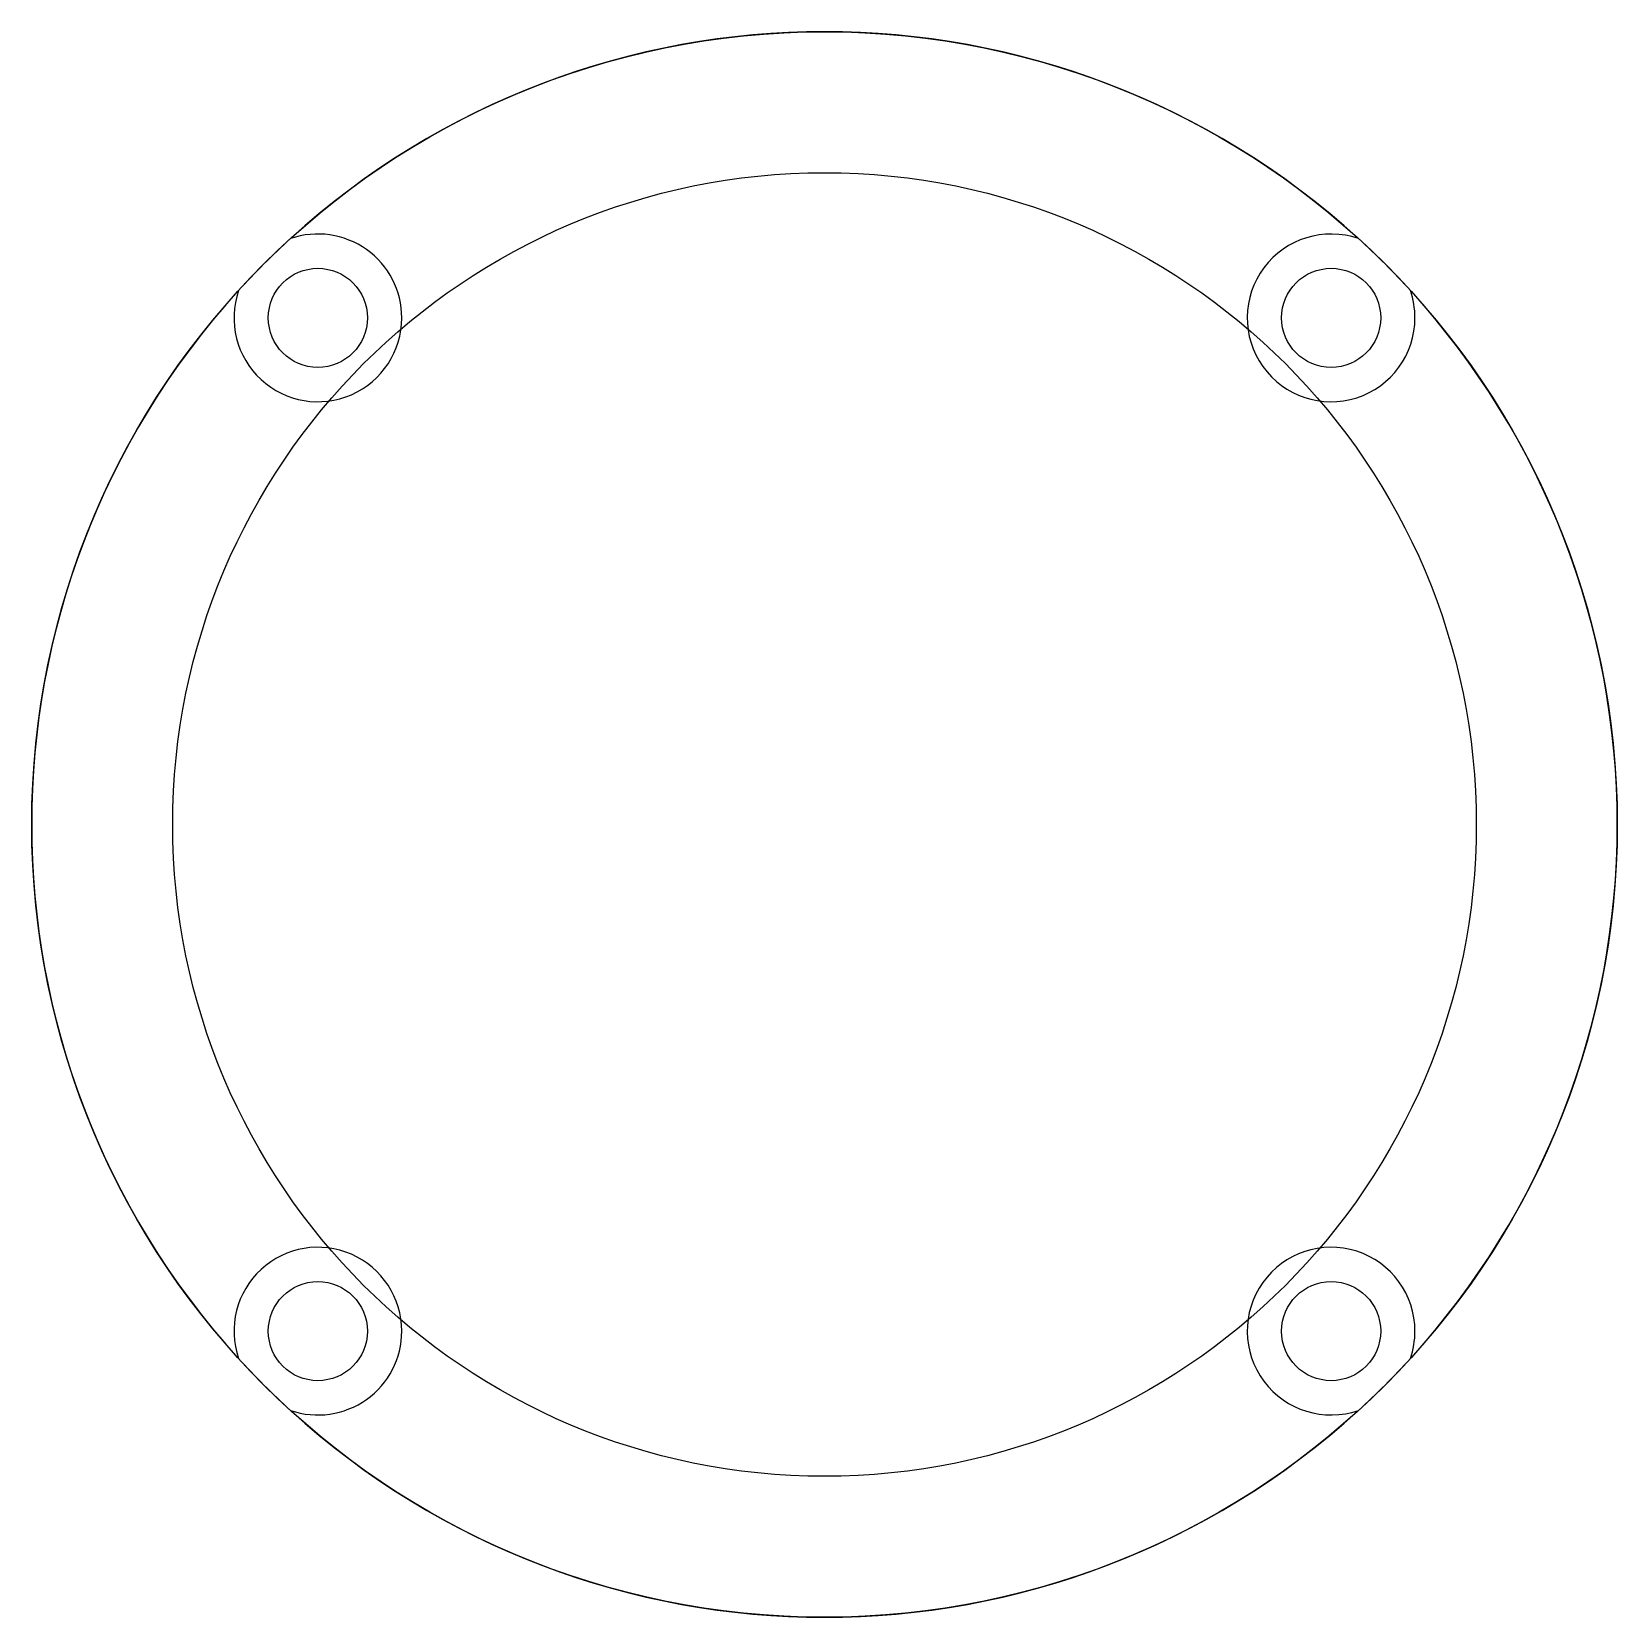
# Model space of a CAD drawing. Header units: millimetres. Extents: x -52 to 52, y -52 to 52.
import ezdxf

# ---------------------------------------------------------------- set-up
doc = ezdxf.new("R2010")
doc.units = ezdxf.units.MM
doc.layers.add('CT06_Mat_Bit_Dac_Kin', color=7, linetype='CONTINUOUS')

msp = doc.modelspace()

# ---------------------------------------------------------------- linework, layer by layer
at = {"layer": 'CT06_Mat_Bit_Dac_Kin'}
for p, q in [((-35.03, 38.43, 10.5), (-35.03, 38.43, 14)), ((-35.03, 38.43, 10.5), (-35.03, 38.43, 14)), ((35.03, 38.43, 10.5), (35.03, 38.43, 14)), ((35.03, 38.43, 10.5), (35.03, 38.43, 14)), ((-38.43, 35.03, 10.5), (-38.43, 35.03, 14)), ((-38.43, 35.03, 10.5), (-38.43, 35.03, 14)), ((38.43, 35.03, 10.5), (38.43, 35.03, 14)), ((38.43, 35.03, 10.5), (38.43, 35.03, 14)), ((-29.98, 33.23, 6), (-29.98, 33.23, 10.5)), ((-29.98, 33.23, 6), (-29.98, 33.23, 10.5)), ((-27.73, 33.23, 10.5), (-27.73, 33.23, 14)), ((-27.73, 33.23, 10.5), (-27.73, 33.23, 14)), ((36.48, 33.23, 6), (36.48, 33.23, 10.5)), ((36.48, 33.23, 6), (36.48, 33.23, 10.5)), ((38.73, 33.23, 10.5), (38.73, 33.23, 14)), ((38.73, 33.23, 10.5), (38.73, 33.23, 14)), ((42.75, 0), (42.75, 0, 6)), ((42.75, 0), (42.75, 0, 6)), ((52, 0, 6), (52, 0, 14)), ((52, 0, 6), (52, 0, 14)), ((-29.98, -33.23, 6), (-29.98, -33.23, 10.5)), ((-29.98, -33.23, 6), (-29.98, -33.23, 10.5)), ((-27.73, -33.23, 10.5), (-27.73, -33.23, 14)), ((-27.73, -33.23, 10.5), (-27.73, -33.23, 14)), ((36.48, -33.23, 6), (36.48, -33.23, 10.5)), ((36.48, -33.23, 6), (36.48, -33.23, 10.5)), ((38.73, -33.23, 10.5), (38.73, -33.23, 14)), ((38.73, -33.23, 10.5), (38.73, -33.23, 14)), ((-38.43, -35.03, 10.5), (-38.43, -35.03, 14)), ((-38.43, -35.03, 10.5), (-38.43, -35.03, 14)), ((38.43, -35.03, 10.5), (38.43, -35.03, 14)), ((38.43, -35.03, 10.5), (38.43, -35.03, 14)), ((-35.03, -38.43, 10.5), (-35.03, -38.43, 14)), ((-35.03, -38.43, 10.5), (-35.03, -38.43, 14)), ((35.03, -38.43, 10.5), (35.03, -38.43, 14)), ((35.03, -38.43, 10.5), (35.03, -38.43, 14))]:
    msp.add_line(p, q, dxfattribs=at)
for centre, radius in [((0, 0, 6), 52), ((0, 0, 6), 52), ((0, 0, 6), 42.75), ((0, 0), 42.75), ((0, 0, 6), 42.75), ((0, 0), 42.75), ((-33.23, 33.23, 6), 3.25), ((-33.23, 33.23, 10.5), 3.25), ((-33.23, 33.23, 6), 3.25), ((-33.23, 33.23, 10.5), 3.25), ((33.23, 33.23, 6), 3.25), ((33.23, 33.23, 10.5), 3.25), ((33.23, 33.23, 6), 3.25), ((33.23, 33.23, 10.5), 3.25), ((-33.23, -33.23, 6), 3.25), ((-33.23, -33.23, 10.5), 3.25), ((-33.23, -33.23, 6), 3.25), ((-33.23, -33.23, 10.5), 3.25), ((33.23, -33.23, 6), 3.25), ((33.23, -33.23, 10.5), 3.25), ((33.23, -33.23, 6), 3.25), ((33.23, -33.23, 10.5), 3.25)]:
    msp.add_circle(centre, radius, dxfattribs=at)
for centre, radius, start, end in [((0, 0, 14), 52, 47.6558, 132.3442), ((0, 0, 14), 52, 47.6558, 132.3442), ((-33.23, 33.23, 14), 5.5, 0, 109.0186), ((-33.23, 33.23, 14), 5.5, 0, 109.0186), ((-33.23, 33.23, 10.5), 5.5, 0, 109.0186), ((-33.23, 33.23, 10.5), 5.5, 0, 109.0186), ((33.23, 33.23, 14), 5.5, 70.9814, 0), ((33.23, 33.23, 10.5), 5.5, 70.9814, 0), ((33.23, 33.23, 10.5), 5.5, 70.9814, 0), ((33.23, 33.23, 14), 5.5, 70.9814, 0), ((0, 0, 10.5), 52, 132.3442, 137.6558), ((0, 0, 10.5), 52, 132.3442, 137.6558), ((0, 0, 10.5), 52, 42.3442, 47.6558), ((0, 0, 10.5), 52, 42.3442, 47.6558), ((0, 0, 14), 52, 137.6558, -137.6558), ((0, 0, 14), 52, 137.6558, -137.6558), ((-33.23, 33.23, 14), 5.5, 160.9814, 0), ((-33.23, 33.23, 10.5), 5.5, 160.9814, 0), ((-33.23, 33.23, 10.5), 5.5, 160.9814, 0), ((-33.23, 33.23, 14), 5.5, 160.9814, 0), ((0, 0, 14), 52, 0, 42.3442), ((33.23, 33.23, 14), 5.5, 0, 19.0186), ((0, 0, 14), 52, 0, 42.3442), ((33.23, 33.23, 14), 5.5, 0, 19.0186), ((33.23, 33.23, 10.5), 5.5, 0, 19.0186), ((33.23, 33.23, 10.5), 5.5, 0, 19.0186), ((0, 0, 14), 52, -42.3442, 0), ((0, 0, 14), 52, -42.3442, 0), ((-33.23, -33.23, 14), 5.5, 0, -160.9814), ((-33.23, -33.23, 14), 5.5, 0, -160.9814), ((-33.23, -33.23, 10.5), 5.5, 0, -160.9814), ((-33.23, -33.23, 10.5), 5.5, 0, -160.9814), ((33.23, -33.23, 14), 5.5, 0, -70.9814), ((33.23, -33.23, 14), 5.5, 0, -70.9814), ((33.23, -33.23, 10.5), 5.5, 0, -70.9814), ((33.23, -33.23, 10.5), 5.5, 0, -70.9814), ((-33.23, -33.23, 14), 5.5, -109.0186, 0), ((-33.23, -33.23, 10.5), 5.5, -109.0186, 0), ((-33.23, -33.23, 10.5), 5.5, -109.0186, 0), ((-33.23, -33.23, 14), 5.5, -109.0186, 0), ((33.23, -33.23, 14), 5.5, -19.0186, 0), ((33.23, -33.23, 10.5), 5.5, -19.0186, 0), ((33.23, -33.23, 10.5), 5.5, -19.0186, 0), ((33.23, -33.23, 14), 5.5, -19.0186, 0), ((0, 0, 10.5), 52, -137.6558, -132.3442), ((0, 0, 10.5), 52, -137.6558, -132.3442), ((0, 0, 10.5), 52, -47.6558, -42.3442), ((0, 0, 10.5), 52, -47.6558, -42.3442), ((0, 0, 14), 52, -132.3442, -47.6558), ((0, 0, 14), 52, -132.3442, -47.6558)]:
    msp.add_arc(centre, radius, start, end, dxfattribs=at)

doc.saveas('drawing.dxf')
